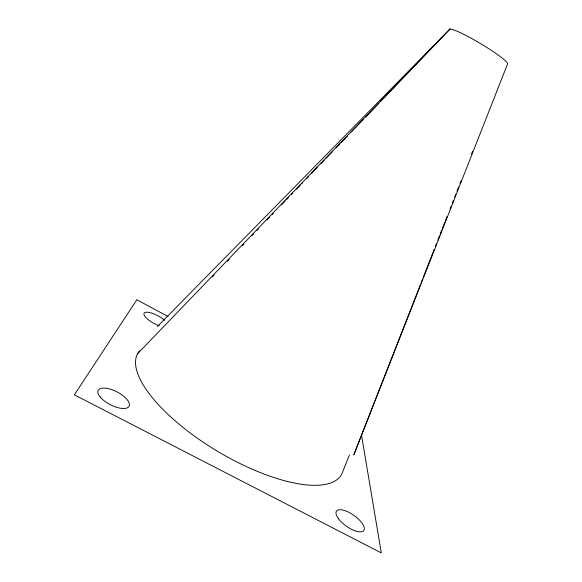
<?xml version="1.0" encoding="UTF-8"?>
<svg xmlns="http://www.w3.org/2000/svg" width="582" height="582" viewBox="0 0 582 582"><rect width="100%" height="100%" fill="white"/><g stroke="black" fill="none" stroke-linecap="round" stroke-linejoin="round"><path stroke-width="0.87" d="M420.291 284.94L353.812 454.869L507.635 63.765A33.836 3.696 30.8 0 0 477.546 41.831A33.836 3.696 30.8 0 0 449.442 29.944M420.953 283.245L422.605 279.018M423.267 277.33L434.179 249.431M435.503 246.048L436.5 243.509M437.824 240.126L439.475 235.899M440.138 234.211L441.789 229.985M442.451 228.29L444.764 222.375M445.426 220.68L447.078 216.453M450.061 208.843L451.05 206.312M452.374 202.929L453.363 200.39M454.688 197.007L455.677 194.475M457.001 191.092L458.66 186.866M459.976 183.483L460.973 180.944M471.558 153.895L472.548 151.356M349.447 454.964L341.656 474.33A118.539 43.388 30.9 0 1 214.816 449.646A118.539 43.388 30.9 0 1 139.542 350.859M212.277 277.054L214.161 275.09M227.366 261.311L229.25 259.346M242.454 245.568L243.713 244.258M251.882 235.732L253.767 233.76M256.909 230.479L258.801 228.515M266.971 219.989L269.488 217.362M271.998 214.736L273.256 213.427M281.426 204.9L285.202 200.965M286.46 199.655L288.345 197.684M291.487 194.403L292.746 193.093M296.514 189.157L300.29 185.221M301.549 183.905L302.8 182.595M306.576 178.659L308.46 176.695M311.603 173.414L317.263 167.507M321.031 163.571L324.174 160.29M326.065 158.326L332.351 151.764M336.12 147.828L339.895 143.892M341.154 142.583L347.439 136.021M351.208 132.085L363.153 119.623M365.671 116.997L378.867 103.225M380.752 101.253L449.908 29.1L157.366 326.582M137.556 353.754L449.908 29.1M167.994 316.506L136.85 299.759L74.365 394.829L381.305 552.9L361.378 434.267M159.359 325.775A13.386 4.3 28.2 0 1 145.071 316.593A13.386 4.3 28.2 0 1 149.101 312.418A13.386 4.3 28.2 0 1 164.604 320.34M100.46 397.339A17.373 7.239 27.2 0 0 127.778 407.575A17.373 7.239 27.2 0 0 112.646 389.94A17.373 7.239 27.2 0 0 100.46 397.339M338.484 518.766A16.747 6.606 35.3 0 0 362.986 531.228A16.747 6.606 35.3 0 0 348.974 512.371A16.747 6.606 35.3 0 0 338.484 518.766"/></g></svg>
